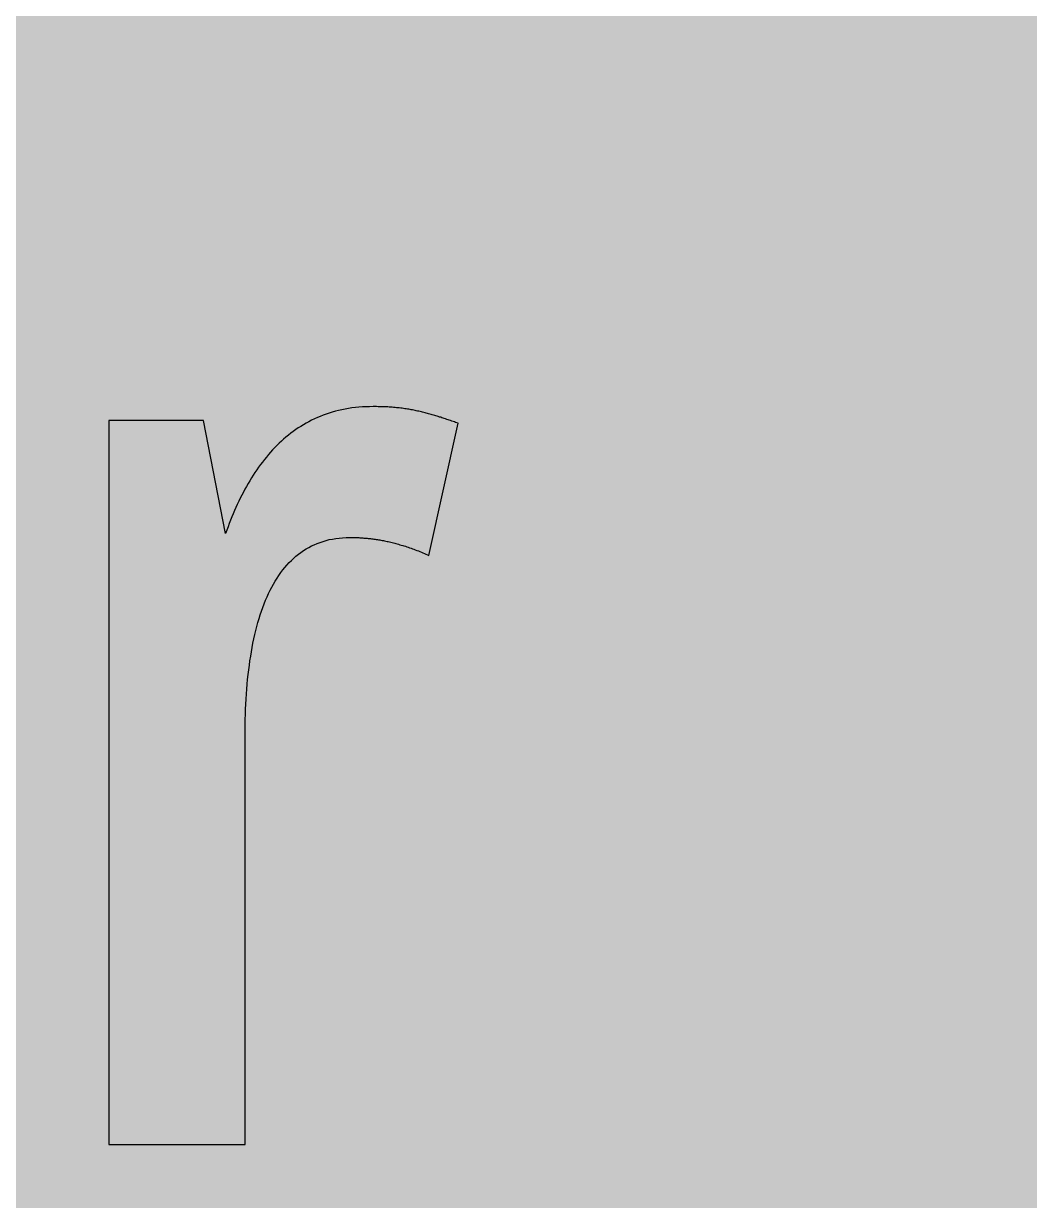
# Model space of a CAD drawing. Header units: millimetres. Extents: x 0 to 212, y 0 to 212.
# Drawn here: x 96.22 to 121.69, y 152.1 to 181.91 of the extents above; entities that cross this region are included whole.
import ezdxf

# ---------------------------------------------------------------- set-up
doc = ezdxf.new("R2010")
doc.units = ezdxf.units.MM

msp = doc.modelspace()

# ---------------------------------------------------------------- hatches: boundary and pattern name
for color, points in [(254, [(14.1633, 0.0536), (13.9878, 0.0533), (13.8125, 0.0559), (13.6373, 0.061), (13.462, 0.0686), (13.2893, 0.0787), (13.114, 0.0914), (12.9413, 0.1041), (12.7686, 0.1219), (12.5959, 0.1397), (12.4231, 0.16), (12.2504, 0.1829), (12.0777, 0.2057), (11.9075, 0.2337), (11.7373, 0.2616), (11.5672, 0.2921), (11.397, 0.3251), (11.2268, 0.3607), (11.0592, 0.3988), (10.8915, 0.4369), (10.7239, 0.4775), (10.5562, 0.5207), (10.3886, 0.5664), (10.2235, 0.6121), (10.0584, 0.6629), (9.8933, 0.7137), (9.7307, 0.7671), (9.5682, 0.8204), (9.4056, 0.8788), (9.2431, 0.9373), (9.083, 0.9982), (8.923, 1.0617), (8.763, 1.1252), (8.6055, 1.1938), (8.4455, 1.2624), (8.2906, 1.331), (8.1331, 1.4046), (7.9781, 1.4783), (7.8232, 1.5545), (7.6708, 1.6332), (7.5184, 1.7145), (7.366, 1.7958), (7.2161, 1.8796), (7.0663, 1.966), (6.919, 2.0523), (6.7716, 2.1438), (6.6243, 2.2352), (6.4795, 2.3266), (6.3348, 2.4232), (6.19, 2.5197), (6.0477, 2.6187), (5.908, 2.7178), (5.7683, 2.8194), (5.6286, 2.9235), (5.4915, 3.0302), (5.3543, 3.1369), (5.2197, 3.2461), (5.0851, 3.3579), (4.953, 3.4722), (4.8209, 3.5865), (4.6914, 3.7033), (4.5644, 3.8202), (4.4348, 3.9395), (4.3104, 4.0615), (4.1859, 4.1859), (4.0615, 4.3104), (3.9395, 4.4348), (3.8202, 4.5618), (3.7033, 4.6914), (3.5865, 4.8209), (3.4722, 4.953), (3.3579, 5.0851), (3.2487, 5.2197), (3.1369, 5.3543), (3.0302, 5.4915), (2.9235, 5.6286), (2.8194, 5.7683), (2.7178, 5.908), (2.6187, 6.0477), (2.5197, 6.19), (2.4232, 6.3348), (2.3266, 6.477), (2.2352, 6.6243), (2.1438, 6.7691), (2.0523, 6.9164), (1.966, 7.0663), (1.8796, 7.2161), (1.7958, 7.366), (1.7145, 7.5184), (1.6332, 7.6708), (1.5545, 7.8232), (1.4783, 7.9781), (1.4046, 8.1331), (1.331, 8.2906), (1.2598, 8.4455), (1.1913, 8.603), (1.1252, 8.763), (1.0592, 8.923), (0.9982, 9.083), (0.9373, 9.2431), (0.8763, 9.4056), (0.8204, 9.5682), (0.7645, 9.7307), (0.7112, 9.8933), (0.6604, 10.0584), (0.6121, 10.2235), (0.5639, 10.3911), (0.5207, 10.5562), (0.4775, 10.7239), (0.4343, 10.8915), (0.3962, 11.0592), (0.3607, 11.2268), (0.3251, 11.397), (0.2921, 11.5672), (0.2616, 11.7373), (0.2311, 11.9075), (0.2057, 12.0802), (0.1803, 12.2504), (0.1575, 12.4231), (0.1372, 12.5959), (0.1194, 12.7686), (0.1041, 12.9413), (0.0889, 13.1166), (0.0787, 13.2893), (0.0686, 13.4645), (0.061, 13.6373), (0.0559, 13.8125), (0.0508, 13.9878), (0.0508, 14.163), (0.0522, 197.6092), (0.0508, 197.7822), (0.0559, 197.9574), (0.061, 198.1327), (0.0686, 198.308), (0.0787, 198.4807), (0.0889, 198.6559), (0.1041, 198.8287), (0.1194, 199.0014), (0.1372, 199.1741), (0.1575, 199.3468), (0.1803, 199.5195), (0.2057, 199.6923), (0.2311, 199.8624), (0.2616, 200.0326), (0.2921, 200.2028), (0.3251, 200.373), (0.3607, 200.5432), (0.3962, 200.7108), (0.4343, 200.8784), (0.4775, 201.0461), (0.5207, 201.2137), (0.5639, 201.3814), (0.6121, 201.5465), (0.6604, 201.7116), (0.7112, 201.8767), (0.7645, 202.0392), (0.8204, 202.2018), (0.8763, 202.3643), (0.9373, 202.5269), (0.9982, 202.6869), (1.0592, 202.8469), (1.1252, 203.007), (1.1913, 203.1644), (1.2598, 203.3245), (1.331, 203.4794), (1.4046, 203.6369), (1.4783, 203.7918), (1.5545, 203.9468), (1.6332, 204.0992), (1.7145, 204.2516), (1.7958, 204.404), (1.8796, 204.5538), (1.966, 204.7037), (2.0523, 204.851), (2.1438, 204.9983), (2.2352, 205.1456), (2.3266, 205.2904), (2.4232, 205.4352), (2.5197, 205.58), (2.6187, 205.7222), (2.7178, 205.8619), (2.8194, 206.0016), (2.9235, 206.1413), (3.0302, 206.2785), (3.1369, 206.4156), (3.2487, 206.5503), (3.3579, 206.6849), (3.4722, 206.817), (3.5865, 206.949), (3.7033, 207.0786), (3.8202, 207.2056), (3.9395, 207.3351), (4.0615, 207.4596), (4.1859, 207.584), (4.3104, 207.7085), (4.4348, 207.8304), (4.5644, 207.9498), (4.6914, 208.0666), (4.8209, 208.1835), (4.953, 208.2978), (5.0851, 208.4121), (5.2197, 208.5213), (5.3543, 208.6331), (5.4915, 208.7397), (5.6286, 208.8464), (5.7683, 208.9506), (5.908, 209.0522), (6.0477, 209.1512), (6.19, 209.2503), (6.3348, 209.3468), (6.4795, 209.4433), (6.6243, 209.5348), (6.7716, 209.6262), (6.919, 209.7176), (7.0663, 209.804), (7.2161, 209.8904), (7.366, 209.9742), (7.5184, 210.0555), (7.6708, 210.1367), (7.8232, 210.2155), (7.9781, 210.2917), (8.1331, 210.3653), (8.2906, 210.439), (8.4455, 210.5101), (8.6055, 210.5787), (8.763, 210.6447), (8.923, 210.7108), (9.083, 210.7717), (9.2431, 210.8327), (9.4056, 210.8937), (9.5682, 210.9495), (9.7307, 211.0054), (9.8933, 211.0588), (10.0584, 211.1096), (10.2235, 211.1578), (10.3886, 211.2061), (10.5562, 211.2493), (10.7239, 211.2924), (10.8915, 211.3356), (11.0592, 211.3737), (11.2268, 211.4093), (11.397, 211.4448), (11.5672, 211.4779), (11.7373, 211.5083), (11.9075, 211.5388), (12.0777, 211.5642), (12.2504, 211.5896), (12.4231, 211.6125), (12.5959, 211.6328), (12.7686, 211.6506), (12.9413, 211.6658), (13.114, 211.6811), (13.2893, 211.6912), (13.462, 211.7014), (13.6373, 211.709), (13.8125, 211.7141), (13.9878, 211.7192), (14.163, 211.7192), (197.6078, 211.7203), (197.7822, 211.7192), (197.9574, 211.7141), (198.1327, 211.709), (198.3054, 211.7014), (198.4807, 211.6912), (198.6534, 211.6811), (198.8287, 211.6658), (199.0014, 211.6506), (199.1741, 211.6328), (199.3468, 211.6125), (199.5195, 211.5896), (199.6897, 211.5642), (199.8624, 211.5388), (200.0326, 211.5083), (200.2028, 211.4779), (200.373, 211.4448), (200.5432, 211.4093), (200.7108, 211.3737), (200.8784, 211.3356), (201.0461, 211.2924), (201.2137, 211.2493), (201.3788, 211.2061), (201.5465, 211.1578), (201.7116, 211.1096), (201.8767, 211.0588), (202.0392, 211.0054), (202.2018, 210.9495), (202.3643, 210.8937), (202.5269, 210.8327), (202.6869, 210.7717), (202.8469, 210.7108), (203.007, 210.6447), (203.167, 210.5787), (203.3245, 210.5101), (203.4794, 210.439), (203.6369, 210.3653), (203.7918, 210.2917), (203.9468, 210.2155), (204.0992, 210.1367), (204.2516, 210.0555), (204.404, 209.9742), (204.5538, 209.8904), (204.7037, 209.804), (204.8535, 209.7176), (205.0009, 209.6262), (205.1456, 209.5348), (205.293, 209.4433), (205.4352, 209.3468), (205.58, 209.2503), (205.7222, 209.1512), (205.8619, 209.0522), (206.0016, 208.9506), (206.1413, 208.8464), (206.2785, 208.7397), (206.4156, 208.6331), (206.5503, 208.5213), (206.6849, 208.4121), (206.817, 208.2978), (206.949, 208.1835), (207.0786, 208.0666), (207.2081, 207.9498), (207.3351, 207.8304), (207.4596, 207.7085), (207.584, 207.584), (207.7085, 207.4596), (207.8304, 207.3351), (207.9498, 207.2056), (208.0666, 207.0786), (208.1835, 206.949), (208.2978, 206.817), (208.4121, 206.6849), (208.5238, 206.5503), (208.6331, 206.4156), (208.7397, 206.2785), (208.8464, 206.1413), (208.9506, 206.0016), (209.0522, 205.8619), (209.1512, 205.7222), (209.2503, 205.58), (209.3468, 205.4352), (209.4433, 205.2904), (209.5348, 205.1456), (209.6262, 204.9983), (209.7176, 204.851), (209.804, 204.7037), (209.8904, 204.5538), (209.9742, 204.404), (210.0555, 204.2516), (210.1367, 204.0992), (210.2155, 203.9468), (210.2917, 203.7918), (210.3653, 203.6369), (210.439, 203.4794), (210.5076, 203.3245), (210.5762, 203.1644), (210.6447, 203.007), (210.7082, 202.8469), (210.7717, 202.6869), (210.8327, 202.5269), (210.8911, 202.3643), (210.9495, 202.2018), (211.0029, 202.0392), (211.0562, 201.8767), (211.107, 201.7116), (211.1578, 201.5465), (211.2035, 201.3814), (211.2493, 201.2137), (211.2924, 201.0461), (211.3331, 200.8784), (211.3712, 200.7108), (211.4093, 200.5432), (211.4448, 200.373), (211.4779, 200.2028), (211.5083, 200.0326), (211.5363, 199.8624), (211.5642, 199.6923), (211.5871, 199.5195), (211.6099, 199.3468), (211.6303, 199.1741), (211.648, 199.0014), (211.6658, 198.8287), (211.6785, 198.6559), (211.6912, 198.4807), (211.7014, 198.308), (211.709, 198.1327), (211.7141, 197.9574), (211.7166, 197.7822), (211.7166, 197.6069), (211.7189, 14.1647), (211.7166, 13.9878), (211.7141, 13.8125), (211.709, 13.6373), (211.7014, 13.4645), (211.6912, 13.2893), (211.6785, 13.1166), (211.6658, 12.9413), (211.648, 12.7686), (211.6303, 12.5959), (211.6099, 12.4231), (211.5871, 12.2504), (211.5642, 12.0802), (211.5363, 11.9075), (211.5083, 11.7373), (211.4779, 11.5672), (211.4448, 11.397), (211.4093, 11.2268), (211.3712, 11.0592), (211.3331, 10.8915), (211.2924, 10.7239), (211.2493, 10.5562), (211.2035, 10.3911), (211.1578, 10.2235), (211.107, 10.0584), (211.0562, 9.8933), (211.0029, 9.7307), (210.9495, 9.5682), (210.8911, 9.4056), (210.8327, 9.2431), (210.7717, 9.083), (210.7082, 8.923), (210.6447, 8.763), (210.5762, 8.603), (210.5076, 8.4455), (210.439, 8.2906), (210.3653, 8.1331), (210.2917, 7.9781), (210.2155, 7.8232), (210.1367, 7.6708), (210.0555, 7.5184), (209.9742, 7.366), (209.8904, 7.2161), (209.804, 7.0663), (209.7176, 6.9164), (209.6262, 6.7691), (209.5348, 6.6243), (209.4433, 6.477), (209.3468, 6.3348), (209.2503, 6.19), (209.1512, 6.0477), (209.0522, 5.908), (208.9506, 5.7683), (208.8464, 5.6286), (208.7397, 5.4915), (208.6331, 5.3543), (208.5238, 5.2197), (208.4121, 5.0851), (208.2978, 4.953), (208.1835, 4.8209), (208.0666, 4.6914), (207.9498, 4.5618), (207.8304, 4.4348), (207.7085, 4.3104), (207.584, 4.1859), (207.4596, 4.0615), (207.3351, 3.9395), (207.2081, 3.8202), (207.0786, 3.7033), (206.949, 3.5865), (206.817, 3.4722), (206.6849, 3.3579), (206.5503, 3.2461), (206.4156, 3.1369), (206.2785, 3.0302), (206.1413, 2.9235), (206.0016, 2.8194), (205.8619, 2.7178), (205.7222, 2.6187), (205.58, 2.5197), (205.4352, 2.4232), (205.293, 2.3266), (205.1456, 2.2352), (205.0009, 2.1438), (204.8535, 2.0523), (204.7037, 1.966), (204.5538, 1.8796), (204.404, 1.7958), (204.2516, 1.7145), (204.0992, 1.6332), (203.9468, 1.5545), (203.7918, 1.4783), (203.6369, 1.4046), (203.4794, 1.331), (203.3245, 1.2624), (203.167, 1.1938), (203.007, 1.1252), (202.8469, 1.0617), (202.6869, 0.9982), (202.5269, 0.9373), (202.3643, 0.8788), (202.2018, 0.8204), (202.0392, 0.7671), (201.8767, 0.7137), (201.7116, 0.6629), (201.5465, 0.6121), (201.3788, 0.5664), (201.2137, 0.5207), (201.0461, 0.4775), (200.8784, 0.4369), (200.7108, 0.3988), (200.5432, 0.3607), (200.373, 0.3251), (200.2028, 0.2921), (200.0326, 0.2616), (199.8624, 0.2337), (199.6897, 0.2057), (199.5195, 0.1829), (199.3468, 0.16), (199.1741, 0.1397), (199.0014, 0.1219), (198.8287, 0.1041), (198.6534, 0.0914), (198.4807, 0.0787), (198.3054, 0.0686), (198.1327, 0.061), (197.9574, 0.0559), (197.7822, 0.0533), (197.6069, 0.0533)]), (59, [(104.4744, 168.892), (104.4981, 168.8897), (104.5235, 168.8897), (104.5489, 168.8897), (104.5743, 168.8897), (104.5997, 168.8897), (104.6251, 168.8897), (104.6505, 168.8871), (104.6759, 168.8871), (104.7039, 168.8871), (104.7293, 168.8846), (104.7572, 168.8821), (104.7826, 168.8821), (104.8106, 168.8795), (104.836, 168.877), (104.8639, 168.877), (104.8918, 168.8744), (104.9198, 168.8719), (104.9477, 168.8694), (104.9757, 168.8668), (105.0036, 168.8617), (105.0315, 168.8592), (105.062, 168.8567), (105.09, 168.8516), (105.1179, 168.849), (105.1484, 168.844), (105.1789, 168.8389), (105.2068, 168.8338), (105.2373, 168.8287), (105.2678, 168.8236), (105.2982, 168.8186), (105.3287, 168.8135), (105.3592, 168.8059), (105.3922, 168.8008), (105.4227, 168.7932), (105.4532, 168.7881), (105.4862, 168.7805), (105.5167, 168.7728), (105.5497, 168.7652), (105.5827, 168.7551), (105.6157, 168.7474), (105.6488, 168.7398), (105.6818, 168.7297), (105.7148, 168.7195), (105.7504, 168.7093), (105.7834, 168.6992), (105.8189, 168.689), (105.852, 168.6789), (105.8875, 168.6687), (105.9231, 168.656), (105.9586, 168.6433), (105.9942, 168.6306), (106.0298, 168.6179), (106.0653, 168.6052), (106.1034, 168.5925), (106.139, 168.5773), (106.1771, 168.562), (106.2152, 168.5493), (106.2533, 168.5341), (106.2914, 168.5163), (106.3295, 168.5011), (106.3676, 168.4833), (106.4057, 168.468), (106.4463, 168.4503), (106.4844, 168.4325), (107.2265, 171.7844), (107.1931, 171.7954), (107.1601, 171.8056), (107.127, 171.8183), (107.094, 171.8285), (107.0635, 171.8386), (107.0305, 171.8513), (107, 171.8615), (106.967, 171.8716), (106.9365, 171.8818), (106.9061, 171.8945), (106.873, 171.9047), (106.8426, 171.9148), (106.8121, 171.925), (106.7816, 171.9351), (106.7511, 171.9428), (106.7206, 171.9529), (106.6902, 171.9631), (106.6597, 171.9732), (106.6292, 171.9809), (106.5987, 171.991), (106.5682, 171.9986), (106.5378, 172.0088), (106.5073, 172.0164), (106.4768, 172.0266), (106.4463, 172.0342), (106.4158, 172.0418), (106.3854, 172.0494), (106.3523, 172.0571), (106.3219, 172.0647), (106.2914, 172.0723), (106.2609, 172.0799), (106.2279, 172.0875), (106.1974, 172.0952), (106.1644, 172.1002), (106.1339, 172.1079), (106.1009, 172.1129), (106.0704, 172.1206), (106.0374, 172.1256), (106.0044, 172.1333), (105.9713, 172.1383), (105.9383, 172.1434), (105.9053, 172.1485), (105.8723, 172.1536), (105.8367, 172.1587), (105.8037, 172.1637), (105.7681, 172.1663), (105.7326, 172.1714), (105.697, 172.1739), (105.6615, 172.179), (105.6259, 172.1815), (105.5903, 172.1866), (105.5522, 172.1891), (105.5141, 172.1917), (105.4786, 172.1942), (105.4405, 172.1968), (105.3998, 172.1993), (105.3617, 172.1993), (105.3211, 172.2018), (105.283, 172.2044), (105.2424, 172.2044), (105.2017, 172.2044), (105.1585, 172.2069), (105.1179, 172.2069), (105.0747, 172.2069), (104.9807, 172.2044), (104.8893, 172.2018), (104.7979, 172.1968), (104.7064, 172.1891), (104.6201, 172.1815), (104.5312, 172.1714), (104.4473, 172.1561), (104.361, 172.1434), (104.2797, 172.1256), (104.1959, 172.1079), (104.1171, 172.0875), (104.0359, 172.0647), (103.9571, 172.0393), (103.8809, 172.0139), (103.8047, 171.9885), (103.7311, 171.958), (103.6574, 171.9275), (103.5837, 171.8945), (103.5126, 171.8615), (103.444, 171.8234), (103.3755, 171.7878), (103.3069, 171.7472), (103.2408, 171.7065), (103.1748, 171.6659), (103.1088, 171.6227), (103.0453, 171.577), (102.9843, 171.5313), (102.9233, 171.483), (102.8624, 171.4322), (102.804, 171.3814), (102.7455, 171.3306), (102.6871, 171.2773), (102.6312, 171.2214), (102.5754, 171.1655), (102.522, 171.1096), (102.4687, 171.0487), (102.4179, 170.9903), (102.3671, 170.9293), (102.3163, 170.8658), (102.2655, 170.8023), (102.2172, 170.7388), (102.169, 170.6728), (102.1232, 170.6067), (102.0775, 170.5381), (102.0318, 170.4696), (101.9886, 170.401), (101.9454, 170.3299), (101.9048, 170.2587), (101.8616, 170.1851), (101.821, 170.1114), (101.7829, 170.0378), (101.7422, 169.9616), (101.7041, 169.8854), (101.666, 169.8092), (101.6305, 169.7304), (101.5949, 169.6517), (101.5594, 169.5729), (101.5263, 169.4917), (101.4908, 169.4104), (101.4578, 169.3291), (101.4273, 169.2478), (101.3943, 169.164), (101.3638, 169.0802), (101.3333, 168.9964), (100.7703, 171.855), (98.3728, 171.855), (98.3728, 153.512), (101.8286, 153.512), (101.8286, 163.8829), (101.8286, 164.0154), (101.8286, 164.15), (101.8311, 164.2821), (101.8362, 164.4142), (101.8413, 164.5437), (101.8464, 164.6733), (101.854, 164.8003), (101.8616, 164.9273), (101.8718, 165.0517), (101.8819, 165.1762), (101.8921, 165.2981), (101.9048, 165.4175), (101.92, 165.5369), (101.9353, 165.6537), (101.9505, 165.7706), (101.9683, 165.8849), (101.9861, 165.9966), (102.0064, 166.1084), (102.0267, 166.2176), (102.0496, 166.3243), (102.075, 166.431), (102.0978, 166.5351), (102.1258, 166.6367), (102.1537, 166.7383), (102.1817, 166.8374), (102.2121, 166.9339), (102.2426, 167.0279), (102.2756, 167.1193), (102.3112, 167.2107), (102.3468, 167.2996), (102.3849, 167.386), (102.423, 167.4698), (102.4636, 167.5536), (102.5042, 167.6324), (102.5474, 167.7111), (102.5906, 167.7873), (102.6363, 167.861), (102.6846, 167.9321), (102.7328, 168.0007), (102.7836, 168.0693), (102.8344, 168.1328), (102.8878, 168.1937), (102.9437, 168.2547), (102.9995, 168.3106), (103.058, 168.3664), (103.1164, 168.4172), (103.1773, 168.468), (103.2408, 168.5138), (103.3043, 168.5595), (103.3704, 168.6001), (103.439, 168.6408), (103.5075, 168.6763), (103.5787, 168.7093), (103.6523, 168.7398), (103.726, 168.7678), (103.8022, 168.7932), (103.8809, 168.816), (103.9597, 168.8363), (104.0409, 168.8516), (104.1248, 168.8668), (104.2086, 168.877), (104.2949, 168.8846), (104.3838, 168.8897), (104.4727, 168.8897)])]:
    msp.add_hatch(color=color).paths.add_polyline_path(points)
h = msp.add_hatch(color=59)
h.paths.add_polyline_path([(121.4797, 161.5197), (121.4797, 163.5301), (121.478, 163.7894), (121.473, 164.0434), (121.4679, 164.2974), (121.4603, 164.5437), (121.4501, 164.7901), (121.4374, 165.0314), (121.4222, 165.2676), (121.4069, 165.5013), (121.3866, 165.7325), (121.3637, 165.9585), (121.3409, 166.182), (121.3129, 166.4005), (121.2825, 166.6138), (121.2494, 166.8247), (121.2164, 167.0329), (121.1783, 167.2361), (121.1377, 167.4368), (121.0945, 167.6324), (121.0488, 167.8229), (121.0005, 168.0108), (120.9472, 168.1963), (120.8938, 168.3766), (120.838, 168.5519), (120.777, 168.7246), (120.7135, 168.8922), (120.6475, 169.0573), (120.5789, 169.2173), (120.5052, 169.3723), (120.4316, 169.5247), (120.3528, 169.6745), (120.2715, 169.8168), (120.1852, 169.959), (120.0988, 170.0936), (120.0074, 170.2257), (119.9109, 170.3527), (119.8143, 170.4772), (119.7127, 170.5966), (119.6086, 170.7134), (119.4994, 170.8226), (119.3876, 170.9318), (119.2733, 171.0334), (119.1539, 171.1325), (119.032, 171.2265), (118.9076, 171.3154), (118.778, 171.4017), (118.6434, 171.483), (118.5062, 171.5618), (118.3665, 171.6354), (118.2218, 171.704), (118.0744, 171.7675), (117.922, 171.8285), (117.7671, 171.8843), (117.6071, 171.9351), (117.4445, 171.9809), (117.2769, 172.024), (117.1042, 172.0621), (116.9289, 172.0952), (116.7511, 172.1256), (116.5657, 172.151), (116.3777, 172.1714), (116.1872, 172.1866), (115.9916, 172.1968), (115.791, 172.2044), (115.5852, 172.2069), (115.3846, 172.2044), (115.1865, 172.1968), (114.9909, 172.1866), (114.8004, 172.1714), (114.6124, 172.151), (114.427, 172.1256), (114.2467, 172.0977), (114.0689, 172.0647), (113.8936, 172.0266), (113.7234, 171.9834), (113.5558, 171.9351), (113.3932, 171.8843), (113.2307, 171.8285), (113.0732, 171.7675), (112.9208, 171.7015), (112.7684, 171.6303), (112.6211, 171.5567), (112.4763, 171.4754), (112.3366, 171.3916), (112.1994, 171.3001), (112.0648, 171.2062), (111.9327, 171.1071), (111.8057, 171.003), (111.6813, 170.8963), (111.5593, 170.782), (111.4425, 170.6626), (111.3282, 170.5407), (111.2164, 170.4111), (111.1072, 170.2791), (111.0031, 170.1394), (110.9015, 169.9971), (110.8024, 169.8473), (110.7059, 169.6949), (110.6145, 169.5374), (110.5256, 169.3723), (110.4392, 169.2046), (110.3554, 169.0294), (110.2766, 168.8516), (110.2004, 168.6662), (110.1268, 168.4782), (110.0557, 168.2826), (109.9871, 168.0845), (109.9236, 167.8788), (109.8626, 167.6679), (109.8042, 167.4546), (109.7483, 167.2336), (109.6975, 167.0075), (109.6493, 166.7764), (109.6035, 166.5376), (109.5604, 166.2963), (109.5197, 166.05), (109.4816, 165.796), (109.4486, 165.5369), (109.4181, 165.2727), (109.3902, 165.0035), (109.3648, 164.7292), (109.3419, 164.4498), (109.3241, 164.1627), (109.3089, 163.8706), (109.2937, 163.5735), (109.2835, 163.2712), (109.2784, 162.9639), (109.2733, 162.6489), (109.2708, 162.3289), (109.2733, 161.9783), (109.281, 161.6329), (109.2937, 161.2976), (109.3114, 160.9725), (109.3318, 160.6525), (109.3572, 160.3426), (109.3876, 160.0403), (109.4232, 159.7482), (109.4638, 159.4637), (109.507, 159.1843), (109.5553, 158.9151), (109.6061, 158.6535), (109.662, 158.3995), (109.7229, 158.1531), (109.7864, 157.9143), (109.855, 157.6832), (109.9261, 157.4571), (110.0023, 157.2387), (110.0811, 157.0304), (110.1623, 156.8247), (110.2487, 156.6291), (110.3376, 156.4386), (110.429, 156.2557), (110.5256, 156.0779), (110.6246, 155.9077), (110.7262, 155.7452), (110.8304, 155.5877), (110.9396, 155.4353), (111.0488, 155.288), (111.1631, 155.1483), (111.2799, 155.0137), (111.3968, 154.8867), (111.5187, 154.7622), (111.6432, 154.6454), (111.7676, 154.5336), (111.8972, 154.4269), (112.0267, 154.3253), (112.1588, 154.2288), (112.2934, 154.1374), (112.4306, 154.051), (112.5703, 153.9697), (112.71, 153.891), (112.8522, 153.8199), (112.997, 153.7513), (113.1418, 153.6852), (113.2891, 153.6268), (113.4364, 153.5709), (113.5888, 153.5201), (113.7387, 153.4719), (113.8911, 153.4287), (114.046, 153.3881), (114.2009, 153.3525), (114.3559, 153.3195), (114.5134, 153.289), (114.6708, 153.2636), (114.8283, 153.2382), (114.9883, 153.2204), (115.1484, 153.2026), (115.3084, 153.1874), (115.4684, 153.1772), (115.6284, 153.1696), (115.791, 153.162), (115.9535, 153.1595), (116.1161, 153.1569), (116.205, 153.1595), (116.2964, 153.1595), (116.3879, 153.162), (116.4793, 153.1671), (116.5682, 153.1696), (116.6597, 153.1747), (116.7511, 153.1823), (116.84, 153.1899), (116.9314, 153.1976), (117.0203, 153.2077), (117.1118, 153.2153), (117.2007, 153.228), (117.2896, 153.2382), (117.3785, 153.2509), (117.4674, 153.2636), (117.5563, 153.2763), (117.6452, 153.2915), (117.7341, 153.3068), (117.8204, 153.322), (117.9068, 153.3398), (117.9957, 153.3576), (118.0821, 153.3754), (118.1684, 153.3931), (118.2522, 153.4135), (118.3386, 153.4312), (118.4224, 153.4516), (118.5062, 153.4744), (118.5901, 153.4947), (118.6739, 153.5176), (118.7552, 153.5405), (118.839, 153.5633), (118.9203, 153.5862), (118.999, 153.609), (119.0803, 153.6344), (119.159, 153.6573), (119.2378, 153.6827), (119.3165, 153.7081), (119.3927, 153.7335), (119.4714, 153.7614), (119.5451, 153.7868), (119.6213, 153.8122), (119.695, 153.8402), (119.7686, 153.8681), (119.8423, 153.8935), (119.9134, 153.9215), (119.9845, 153.9494), (120.0556, 153.9773), (120.1242, 154.0053), (120.1928, 154.0332), (120.2588, 154.0637), (120.3249, 154.0916), (120.3909, 154.1196), (120.4544, 154.1475), (120.5179, 154.178), (120.5814, 154.2059), (120.6424, 154.2339), (120.7008, 154.2644), (120.7592, 154.2923), (120.8176, 154.3202), (120.8761, 154.3482), (120.9294, 154.3787), (120.9853, 154.4066), (121.0386, 154.4345), (121.0894, 154.4625), (120.0686, 157.0397), (120.0074, 157.0101), (119.9439, 156.9796), (119.8829, 156.9517), (119.822, 156.9237), (119.761, 156.8958), (119.7, 156.8679), (119.6391, 156.8399), (119.5781, 156.8145), (119.5197, 156.7866), (119.4587, 156.7612), (119.3978, 156.7358), (119.3368, 156.7104), (119.2759, 156.6875), (119.2149, 156.6621), (119.1565, 156.6393), (119.0955, 156.6164), (119.0346, 156.5935), (118.9761, 156.5707), (118.9152, 156.5504), (118.8542, 156.5275), (118.7958, 156.5072), (118.7348, 156.4869), (118.6764, 156.4665), (118.618, 156.4462), (118.557, 156.4284), (118.4986, 156.4081), (118.4377, 156.3903), (118.3792, 156.3726), (118.3208, 156.3548), (118.2624, 156.3395), (118.204, 156.3218), (118.143, 156.3065), (118.0846, 156.2913), (118.0262, 156.276), (117.9678, 156.2608), (117.9093, 156.2481), (117.8509, 156.2329), (117.7925, 156.2202), (117.7366, 156.2075), (117.6782, 156.1948), (117.6198, 156.1846), (117.5614, 156.1719), (117.5055, 156.1617), (117.4471, 156.1516), (117.3912, 156.1414), (117.3328, 156.1313), (117.2769, 156.1236), (117.2185, 156.116), (117.1626, 156.1084), (117.1067, 156.1008), (117.0483, 156.0932), (116.9924, 156.0881), (116.9365, 156.0805), (116.8806, 156.0754), (116.8248, 156.0703), (116.7689, 156.0678), (116.713, 156.0627), (116.6571, 156.0601), (116.6012, 156.0576), (116.5479, 156.0551), (116.492, 156.0525), (116.4361, 156.0525), (116.3828, 156.05), (116.3269, 156.05), (116.2355, 156.05), (116.144, 156.0525), (116.0526, 156.0525), (115.9637, 156.0551), (115.8723, 156.0576), (115.7859, 156.0627), (115.697, 156.0678), (115.6106, 156.0728), (115.5243, 156.0805), (115.4405, 156.0881), (115.3566, 156.0982), (115.2728, 156.1109), (115.1915, 156.1236), (115.1103, 156.1389), (115.029, 156.1567), (114.9502, 156.1744), (114.874, 156.1973), (114.7953, 156.2202), (114.7191, 156.2456), (114.6454, 156.2735), (114.5718, 156.304), (114.4981, 156.337), (114.427, 156.3751), (114.3584, 156.4132), (114.2873, 156.4538), (114.2213, 156.4996), (114.1527, 156.5478), (114.0892, 156.5986), (114.0231, 156.6545), (113.9622, 156.7129), (113.9012, 156.7739), (113.8403, 156.8399), (113.7818, 156.9085), (113.7234, 156.9822), (113.6675, 157.0584), (113.6117, 157.1396), (113.5583, 157.226), (113.5075, 157.3174), (113.4567, 157.4114), (113.4085, 157.5105), (113.3602, 157.6121), (113.3145, 157.7213), (113.2713, 157.8331), (113.2281, 157.9524), (113.1875, 158.0744), (113.1468, 158.2039), (113.1087, 158.3385), (113.0732, 158.4757), (113.0376, 158.6205), (113.0046, 158.7703), (112.9741, 158.9278), (112.9436, 159.0878), (112.9157, 159.2555), (112.8903, 159.4282), (112.8649, 159.6085), (112.842, 159.7939), (112.8217, 159.987), (112.8039, 160.1851), (112.7862, 160.3908), (112.7709, 160.6017), (112.7582, 160.8201), (112.7455, 161.0462), (112.7379, 161.2798), (112.7303, 161.5186)])
edge = h.paths.add_edge_path(flags=16)
edge.add_line((115.5167, 169.4212), (115.6056, 169.418))
edge.add_line((115.6056, 169.418), (115.6945, 169.4155))
edge.add_line((115.6945, 169.4155), (115.7808, 169.4129))
edge.add_line((115.7808, 169.4129), (115.8646, 169.4053))
edge.add_line((115.8646, 169.4053), (115.9485, 169.3977))
edge.add_line((115.9485, 169.3977), (116.0297, 169.3901))
edge.add_line((116.0297, 169.3901), (116.1085, 169.3774))
edge.add_line((116.1085, 169.3774), (116.1872, 169.3647))
edge.add_line((116.1872, 169.3647), (116.2634, 169.3494))
edge.add_line((116.2634, 169.3494), (116.3371, 169.3316))
edge.add_line((116.3371, 169.3316), (116.4107, 169.3113))
edge.add_line((116.4107, 169.3113), (116.4819, 169.291))
edge.add_line((116.4819, 169.291), (116.5504, 169.2656))
edge.add_line((116.5504, 169.2656), (116.619, 169.2402))
edge.add_line((116.619, 169.2402), (116.6851, 169.2123))
edge.add_line((116.6851, 169.2123), (116.7486, 169.1818))
edge.add_line((116.7486, 169.1818), (116.8121, 169.1488))
edge.add_line((116.8121, 169.1488), (116.873, 169.1107))
edge.add_line((116.873, 169.1107), (116.934, 169.0726))
edge.add_line((116.934, 169.0726), (116.9899, 169.0319))
edge.add_line((116.9899, 169.0319), (117.0483, 168.9887))
edge.add_line((117.0483, 168.9887), (117.1042, 168.943))
edge.add_line((117.1042, 168.943), (117.1575, 168.8948))
edge.add_line((117.1575, 168.8948), (117.2083, 168.844))
edge.add_line((117.2083, 168.844), (117.2591, 168.7881))
edge.add_line((117.2591, 168.7881), (117.3099, 168.7322))
edge.add_line((117.3099, 168.7322), (117.3556, 168.6712))
edge.add_line((117.3556, 168.6712), (117.4039, 168.6103))
edge.add_line((117.4039, 168.6103), (117.4471, 168.5442))
edge.add_line((117.4471, 168.5442), (117.4928, 168.4731))
edge.add_line((117.4928, 168.4731), (117.5334, 168.402))
edge.add_line((117.5334, 168.402), (117.5741, 168.3258))
edge.add_line((117.5741, 168.3258), (117.6147, 168.2471))
edge.add_line((117.6147, 168.2471), (117.6528, 168.1658))
edge.add_line((117.6528, 168.1658), (117.6884, 168.082))
edge.add_line((117.6884, 168.082), (117.7239, 167.9931))
edge.add_line((117.7239, 167.9931), (117.7595, 167.9016))
edge.add_line((117.7595, 167.9016), (117.79, 167.8051))
edge.add_line((117.79, 167.8051), (117.823, 167.706))
edge.add_line((117.823, 167.706), (117.8535, 167.6044))
edge.add_line((117.8535, 167.6044), (117.8814, 167.4978))
edge.add_line((117.8814, 167.4978), (117.9093, 167.3885))
edge.add_line((117.9093, 167.3885), (117.9347, 167.2768))
edge.add_line((117.9347, 167.2768), (117.9601, 167.1599))
edge.add_line((117.9601, 167.1599), (117.9855, 167.038))
edge.add_line((117.9855, 167.038), (118.0084, 166.9136))
edge.add_line((118.0084, 166.9136), (118.0287, 166.784))
edge.add_line((118.0287, 166.784), (118.0516, 166.6519))
edge.add_line((118.0516, 166.6519), (118.0694, 166.5148))
edge.add_line((118.0694, 166.5148), (118.0871, 166.3751))
edge.add_line((118.0871, 166.3751), (118.1049, 166.2303))
edge.add_line((118.1049, 166.2303), (118.1202, 166.0804))
edge.add_line((118.1202, 166.0804), (118.1354, 165.928))
edge.add_line((118.1354, 165.928), (118.1506, 165.7706))
edge.add_line((118.1506, 165.7706), (118.1633, 165.608))
edge.add_line((118.1633, 165.608), (118.1735, 165.4429))
edge.add_line((118.1735, 165.4429), (118.1837, 165.2727))
edge.add_line((118.1837, 165.2727), (118.1938, 165.0975))
edge.add_line((118.1938, 165.0975), (118.204, 164.9171))
edge.add_line((118.204, 164.9171), (118.2116, 164.7342))
edge.add_line((118.2116, 164.7342), (118.2167, 164.5463))
edge.add_line((118.2167, 164.5463), (118.2243, 164.3532))
edge.add_line((118.2243, 164.3532), (118.2268, 164.1551))
edge.add_line((118.2268, 164.1551), (118.2319, 163.9519))
edge.add_line((118.2319, 163.9519), (112.7647, 163.9531))
edge.add_line((112.7647, 163.9531), (112.7735, 164.1754))
edge.add_line((112.7735, 164.1754), (112.7836, 164.3939))
edge.add_line((112.7836, 164.3939), (112.7938, 164.6047))
edge.add_line((112.7938, 164.6047), (112.8065, 164.8104))
edge.add_line((112.8065, 164.8104), (112.8217, 165.0086))
edge.add_line((112.8217, 165.0086), (112.837, 165.2041))
edge.add_line((112.837, 165.2041), (112.8547, 165.3921))
edge.add_line((112.8547, 165.3921), (112.8725, 165.575))
edge.add_line((112.8725, 165.575), (112.8903, 165.7528))
edge.add_line((112.8903, 165.7528), (112.9106, 165.923))
edge.add_line((112.9106, 165.923), (112.9335, 166.0906))
edge.add_line((112.9335, 166.0906), (112.9563, 166.2506))
edge.add_line((112.9563, 166.2506), (112.9792, 166.4081))
edge.add_line((112.9792, 166.4081), (113.0046, 166.558))
edge.add_line((113.0046, 166.558), (113.0325, 166.7027))
edge.add_line((113.0325, 166.7027), (113.0605, 166.845))
edge.add_line((113.0605, 166.845), (113.0884, 166.9821))
edge.add_line((113.0884, 166.9821), (113.1189, 167.1117))
edge.add_line((113.1189, 167.1117), (113.1494, 167.2387))
edge.add_line((113.1494, 167.2387), (113.1824, 167.3606))
edge.add_line((113.1824, 167.3606), (113.2154, 167.48))
edge.add_line((113.2154, 167.48), (113.2484, 167.5917))
edge.add_line((113.2484, 167.5917), (113.284, 167.701))
edge.add_line((113.284, 167.701), (113.3221, 167.8051))
edge.add_line((113.3221, 167.8051), (113.3577, 167.9067))
edge.add_line((113.3577, 167.9067), (113.3983, 168.0032))
edge.add_line((113.3983, 168.0032), (113.4364, 168.0947))
edge.add_line((113.4364, 168.0947), (113.477, 168.1836))
edge.add_line((113.477, 168.1836), (113.5202, 168.2674))
edge.add_line((113.5202, 168.2674), (113.5609, 168.3487))
edge.add_line((113.5609, 168.3487), (113.6066, 168.4249))
edge.add_line((113.6066, 168.4249), (113.6498, 168.4985))
edge.add_line((113.6498, 168.4985), (113.6955, 168.5671))
edge.add_line((113.6955, 168.5671), (113.7412, 168.6331))
edge.add_line((113.7412, 168.6331), (113.7895, 168.6966))
edge.add_line((113.7895, 168.6966), (113.8377, 168.7576))
edge.add_line((113.8377, 168.7576), (113.886, 168.8135))
edge.add_line((113.886, 168.8135), (113.9368, 168.8668))
edge.add_line((113.9368, 168.8668), (113.9876, 168.9176))
edge.add_line((113.9876, 168.9176), (114.0409, 168.9633))
edge.add_line((114.0409, 168.9633), (114.0943, 169.0091))
edge.add_line((114.0943, 169.0091), (114.1476, 169.0497))
edge.add_line((114.1476, 169.0497), (114.2009, 169.0878))
edge.add_line((114.2009, 169.0878), (114.2568, 169.1259))
edge.add_line((114.2568, 169.1259), (114.3127, 169.1589))
edge.add_line((114.3127, 169.1589), (114.3686, 169.1894))
edge.add_line((114.3686, 169.1894), (114.427, 169.2199))
edge.add_line((114.427, 169.2199), (114.4854, 169.2453))
edge.add_line((114.4854, 169.2453), (114.5438, 169.2681))
edge.add_line((114.5438, 169.2681), (114.6048, 169.291))
edge.add_line((114.6048, 169.291), (114.6658, 169.3113))
edge.add_line((114.6658, 169.3113), (114.7267, 169.3291))
edge.add_line((114.7267, 169.3291), (114.7877, 169.3443))
edge.add_line((114.7877, 169.3443), (114.8512, 169.3596))
edge.add_line((114.8512, 169.3596), (114.9147, 169.3723))
edge.add_line((114.9147, 169.3723), (114.9782, 169.3824))
edge.add_line((114.9782, 169.3824), (115.0442, 169.3926))
edge.add_line((115.0442, 169.3926), (115.1103, 169.4002))
edge.add_line((115.1103, 169.4002), (115.1763, 169.4053))
edge.add_line((115.1763, 169.4053), (115.2423, 169.4104))
edge.add_line((115.2423, 169.4104), (115.3109, 169.4155))
edge.add_line((115.3109, 169.4155), (115.377, 169.418))
edge.add_line((115.377, 169.418), (115.4455, 169.4205))
edge.add_line((115.4455, 169.4205), (115.5167, 169.4205))

# ---------------------------------------------------------------- linework, layer by layer
at = {"color": 59}
msp.add_lwpolyline([(104.4744, 168.892), (104.4981, 168.8897), (104.5235, 168.8897), (104.5489, 168.8897), (104.5743, 168.8897), (104.5997, 168.8897), (104.6251, 168.8897), (104.6505, 168.8871), (104.6759, 168.8871), (104.7039, 168.8871), (104.7293, 168.8846), (104.7572, 168.8821), (104.7826, 168.8821), (104.8106, 168.8795), (104.836, 168.877), (104.8639, 168.877), (104.8918, 168.8744), (104.9198, 168.8719), (104.9477, 168.8694), (104.9757, 168.8668), (105.0036, 168.8617), (105.0315, 168.8592), (105.062, 168.8567), (105.09, 168.8516), (105.1179, 168.849), (105.1484, 168.844), (105.1789, 168.8389), (105.2068, 168.8338), (105.2373, 168.8287), (105.2678, 168.8236), (105.2982, 168.8186), (105.3287, 168.8135), (105.3592, 168.8059), (105.3922, 168.8008), (105.4227, 168.7932), (105.4532, 168.7881), (105.4862, 168.7805), (105.5167, 168.7728), (105.5497, 168.7652), (105.5827, 168.7551), (105.6157, 168.7474), (105.6488, 168.7398), (105.6818, 168.7297), (105.7148, 168.7195), (105.7504, 168.7093), (105.7834, 168.6992), (105.8189, 168.689), (105.852, 168.6789), (105.8875, 168.6687), (105.9231, 168.656), (105.9586, 168.6433), (105.9942, 168.6306), (106.0298, 168.6179), (106.0653, 168.6052), (106.1034, 168.5925), (106.139, 168.5773), (106.1771, 168.562), (106.2152, 168.5493), (106.2533, 168.5341), (106.2914, 168.5163), (106.3295, 168.5011), (106.3676, 168.4833), (106.4057, 168.468), (106.4463, 168.4503), (106.4844, 168.4325), (107.2265, 171.7844), (107.1931, 171.7954), (107.1601, 171.8056), (107.127, 171.8183), (107.094, 171.8285), (107.0635, 171.8386), (107.0305, 171.8513), (107, 171.8615), (106.967, 171.8716), (106.9365, 171.8818), (106.9061, 171.8945), (106.873, 171.9047), (106.8426, 171.9148), (106.8121, 171.925), (106.7816, 171.9351), (106.7511, 171.9428), (106.7206, 171.9529), (106.6902, 171.9631), (106.6597, 171.9732), (106.6292, 171.9809), (106.5987, 171.991), (106.5682, 171.9986), (106.5378, 172.0088), (106.5073, 172.0164), (106.4768, 172.0266), (106.4463, 172.0342), (106.4158, 172.0418), (106.3854, 172.0494), (106.3523, 172.0571), (106.3219, 172.0647), (106.2914, 172.0723), (106.2609, 172.0799), (106.2279, 172.0875), (106.1974, 172.0952), (106.1644, 172.1002), (106.1339, 172.1079), (106.1009, 172.1129), (106.0704, 172.1206), (106.0374, 172.1256), (106.0044, 172.1333), (105.9713, 172.1383), (105.9383, 172.1434), (105.9053, 172.1485), (105.8723, 172.1536), (105.8367, 172.1587), (105.8037, 172.1637), (105.7681, 172.1663), (105.7326, 172.1714), (105.697, 172.1739), (105.6615, 172.179), (105.6259, 172.1815), (105.5903, 172.1866), (105.5522, 172.1891), (105.5141, 172.1917), (105.4786, 172.1942), (105.4405, 172.1968), (105.3998, 172.1993), (105.3617, 172.1993), (105.3211, 172.2018), (105.283, 172.2044), (105.2424, 172.2044), (105.2017, 172.2044), (105.1585, 172.2069), (105.1179, 172.2069), (105.0747, 172.2069), (104.9807, 172.2044), (104.8893, 172.2018), (104.7979, 172.1968), (104.7064, 172.1891), (104.6201, 172.1815), (104.5312, 172.1714), (104.4473, 172.1561), (104.361, 172.1434), (104.2797, 172.1256), (104.1959, 172.1079), (104.1171, 172.0875), (104.0359, 172.0647), (103.9571, 172.0393), (103.8809, 172.0139), (103.8047, 171.9885), (103.7311, 171.958), (103.6574, 171.9275), (103.5837, 171.8945), (103.5126, 171.8615), (103.444, 171.8234), (103.3755, 171.7878), (103.3069, 171.7472), (103.2408, 171.7065), (103.1748, 171.6659), (103.1088, 171.6227), (103.0453, 171.577), (102.9843, 171.5313), (102.9233, 171.483), (102.8624, 171.4322), (102.804, 171.3814), (102.7455, 171.3306), (102.6871, 171.2773), (102.6312, 171.2214), (102.5754, 171.1655), (102.522, 171.1096), (102.4687, 171.0487), (102.4179, 170.9903), (102.3671, 170.9293), (102.3163, 170.8658), (102.2655, 170.8023), (102.2172, 170.7388), (102.169, 170.6728), (102.1232, 170.6067), (102.0775, 170.5381), (102.0318, 170.4696), (101.9886, 170.401), (101.9454, 170.3299), (101.9048, 170.2587), (101.8616, 170.1851), (101.821, 170.1114), (101.7829, 170.0378), (101.7422, 169.9616), (101.7041, 169.8854), (101.666, 169.8092), (101.6305, 169.7304), (101.5949, 169.6517), (101.5594, 169.5729), (101.5263, 169.4917), (101.4908, 169.4104), (101.4578, 169.3291), (101.4273, 169.2478), (101.3943, 169.164), (101.3638, 169.0802), (101.3333, 168.9964), (100.7703, 171.855), (98.3728, 171.855), (98.3728, 153.512), (101.8286, 153.512), (101.8286, 163.8829), (101.8286, 164.0154), (101.8286, 164.15), (101.8311, 164.2821), (101.8362, 164.4142), (101.8413, 164.5437), (101.8464, 164.6733), (101.854, 164.8003), (101.8616, 164.9273), (101.8718, 165.0517), (101.8819, 165.1762), (101.8921, 165.2981), (101.9048, 165.4175), (101.92, 165.5369), (101.9353, 165.6537), (101.9505, 165.7706), (101.9683, 165.8849), (101.9861, 165.9966), (102.0064, 166.1084), (102.0267, 166.2176), (102.0496, 166.3243), (102.075, 166.431), (102.0978, 166.5351), (102.1258, 166.6367), (102.1537, 166.7383), (102.1817, 166.8374), (102.2121, 166.9339), (102.2426, 167.0279), (102.2756, 167.1193), (102.3112, 167.2107), (102.3468, 167.2996), (102.3849, 167.386), (102.423, 167.4698), (102.4636, 167.5536), (102.5042, 167.6324), (102.5474, 167.7111), (102.5906, 167.7873), (102.6363, 167.861), (102.6846, 167.9321), (102.7328, 168.0007), (102.7836, 168.0693), (102.8344, 168.1328), (102.8878, 168.1937), (102.9437, 168.2547), (102.9995, 168.3106), (103.058, 168.3664), (103.1164, 168.4172), (103.1773, 168.468), (103.2408, 168.5138), (103.3043, 168.5595), (103.3704, 168.6001), (103.439, 168.6408), (103.5075, 168.6763), (103.5787, 168.7093), (103.6523, 168.7398), (103.726, 168.7678), (103.8022, 168.7932), (103.8809, 168.816), (103.9597, 168.8363), (104.0409, 168.8516), (104.1248, 168.8668), (104.2086, 168.877), (104.2949, 168.8846), (104.3838, 168.8897), (104.4727, 168.8897), (104.4744, 168.892)], dxfattribs=at)

doc.saveas('drawing.dxf')
